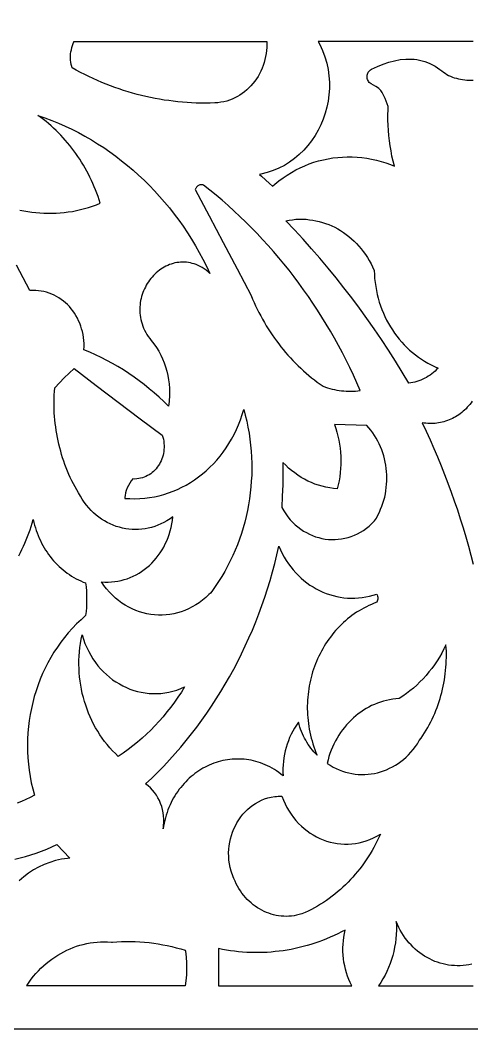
# Model space of a CAD drawing. Extents: x -570 to 570, y -425 to 425.
# Drawn here: x -199.5 to -146.9, y -365 to -247.5 of the extents above; entities that cross this region are included whole.
import ezdxf

# ---------------------------------------------------------------- set-up
doc = ezdxf.new("R2010")
doc.units = 0
doc.layers.add('LAYER_1', color=18, linetype='CONTINUOUS')
doc.layers.add('LAYER_2', color=4, linetype='CONTINUOUS')

msp = doc.modelspace()

# ---------------------------------------------------------------- linework, layer by layer
at = {"layer": 'LAYER_1'}
for points in [[(-193.42, -253.07), (-193.47, -252.9), (-193.53, -252.66), (-193.57, -252.41), (-193.6, -252.17), (-193.61, -251.92), (-193.61, -251.67), (-193.6, -251.42), (-193.57, -251.18), (-193.52, -250.94), (-193.47, -250.7), (-193.39, -250.46), (-193.31, -250.23), (-193.21, -250.01), (-193.21, -250), (-170.75, -250), (-170.75, -250.3), (-170.76, -250.67), (-170.79, -251.03), (-170.83, -251.4), (-170.89, -251.75), (-170.97, -252.1), (-171.07, -252.45), (-171.18, -252.78), (-171.31, -253.11), (-171.45, -253.43), (-171.61, -253.75), (-171.78, -254.05), (-171.97, -254.34), (-172.16, -254.62), (-172.38, -254.89), (-172.6, -255.15), (-172.84, -255.4), (-173.08, -255.63), (-173.34, -255.84), (-173.61, -256.05), (-173.89, -256.24), (-174.18, -256.41), (-174.48, -256.56), (-174.79, -256.7), (-175.1, -256.82), (-175.43, -256.93), (-175.76, -257.01), (-176.1, -257.07), (-176.45, -257.12), (-176.81, -257.14), (-177.35, -257.16), (-177.89, -257.16), (-178.43, -257.16), (-178.97, -257.15), (-179.51, -257.13), (-180.04, -257.09), (-180.58, -257.05), (-181.12, -257), (-181.65, -256.94), (-182.18, -256.87), (-182.72, -256.8), (-183.25, -256.71), (-183.77, -256.61), (-184.3, -256.51), (-184.83, -256.39), (-185.35, -256.27), (-185.87, -256.14), (-186.4, -255.99), (-186.91, -255.84), (-187.43, -255.68), (-187.94, -255.51), (-188.45, -255.34), (-188.96, -255.15), (-189.47, -254.95), (-189.97, -254.75), (-190.48, -254.54), (-190.97, -254.31), (-191.47, -254.08), (-191.96, -253.84), (-192.45, -253.6), (-192.94, -253.34)], [(-164.19, -290.15), (-163.93, -290.24), (-163.67, -290.33), (-163.41, -290.4), (-163.14, -290.47), (-162.87, -290.53), (-162.6, -290.59), (-162.33, -290.63), (-162.06, -290.67), (-161.79, -290.69), (-161.52, -290.71), (-161.24, -290.72), (-160.97, -290.72), (-160.69, -290.71), (-160.42, -290.7), (-160.15, -290.67), (-159.87, -290.64), (-160.27, -289.74), (-160.67, -288.86), (-161.09, -287.98), (-161.52, -287.11), (-161.96, -286.25), (-162.41, -285.4), (-162.88, -284.56), (-163.35, -283.72), (-163.84, -282.9), (-164.34, -282.08), (-164.86, -281.27), (-165.38, -280.48), (-165.92, -279.69), (-166.47, -278.91), (-167.02, -278.14), (-167.59, -277.38), (-168.17, -276.63), (-168.77, -275.89), (-169.37, -275.17), (-169.98, -274.45), (-170.6, -273.74), (-171.24, -273.04), (-171.88, -272.36), (-172.54, -271.68), (-173.2, -271.02), (-173.88, -270.37), (-174.56, -269.73), (-175.26, -269.1), (-175.96, -268.48), (-176.67, -267.88), (-177.4, -267.29), (-178.13, -266.71), (-178.2, -266.69), (-178.28, -266.67), (-178.35, -266.67), (-178.43, -266.67), (-178.5, -266.68), (-178.57, -266.7), (-178.71, -266.76), (-178.77, -266.8), (-178.83, -266.85), (-178.89, -266.9), (-178.94, -266.95), (-178.99, -267.02), (-179.03, -267.09), (-179.07, -267.16), (-179.1, -267.24), (-177.45, -270.31), (-175.82, -273.39), (-174.19, -276.48), (-172.59, -279.58), (-172.42, -279.99), (-172.24, -280.39), (-172.06, -280.79), (-171.87, -281.18), (-171.67, -281.57), (-171.47, -281.96), (-171.26, -282.34), (-171.04, -282.72), (-170.82, -283.09), (-170.6, -283.45), (-170.36, -283.82), (-170.12, -284.17), (-169.88, -284.53), (-169.63, -284.87), (-169.37, -285.21), (-169.11, -285.55), (-168.84, -285.88), (-168.57, -286.21), (-168.29, -286.53), (-168, -286.84), (-167.71, -287.15), (-167.42, -287.45), (-167.12, -287.75), (-166.81, -288.04), (-166.5, -288.33), (-166.19, -288.61), (-165.87, -288.88), (-165.54, -289.15), (-165.21, -289.41), (-164.88, -289.66), (-164.54, -289.91)], [(-168.56, -270.86), (-168.16, -270.79), (-167.76, -270.74), (-167.37, -270.7), (-166.97, -270.68), (-166.58, -270.68), (-166.19, -270.7), (-165.8, -270.74), (-165.41, -270.79), (-165.03, -270.86), (-164.66, -270.95), (-164.28, -271.06), (-163.91, -271.18), (-163.55, -271.31), (-163.19, -271.47), (-162.84, -271.63), (-162.5, -271.82), (-162.16, -272.02), (-161.83, -272.23), (-161.51, -272.46), (-161.2, -272.7), (-160.89, -272.96), (-160.6, -273.23), (-160.31, -273.52), (-160.04, -273.81), (-159.77, -274.12), (-159.52, -274.45), (-159.28, -274.79), (-159.05, -275.13), (-158.83, -275.5), (-158.62, -275.87), (-158.43, -276.25), (-158.25, -276.65), (-158.23, -277.13), (-158.2, -277.6), (-158.15, -278.07), (-158.08, -278.53), (-158, -278.99), (-157.9, -279.45), (-157.78, -279.89), (-157.66, -280.34), (-157.51, -280.77), (-157.36, -281.2), (-157.18, -281.62), (-157, -282.03), (-156.8, -282.43), (-156.59, -282.83), (-156.36, -283.22), (-156.13, -283.59), (-155.88, -283.96), (-155.61, -284.32), (-155.34, -284.66), (-155.05, -285), (-154.76, -285.32), (-154.45, -285.64), (-154.13, -285.94), (-153.8, -286.22), (-153.46, -286.5), (-153.11, -286.76), (-152.75, -287), (-152.38, -287.24), (-152, -287.46), (-151.61, -287.66), (-151.21, -287.85), (-150.81, -288.02), (-150.98, -288.2), (-151.16, -288.38), (-151.35, -288.54), (-151.55, -288.7), (-151.75, -288.84), (-151.95, -288.98), (-152.16, -289.11), (-152.37, -289.22), (-152.59, -289.33), (-152.82, -289.43), (-153.04, -289.51), (-153.27, -289.59), (-153.5, -289.66), (-153.74, -289.71), (-153.98, -289.76), (-154.22, -289.79), (-154.99, -288.5), (-155.78, -287.22), (-156.58, -285.96), (-157.41, -284.71), (-158.25, -283.47), (-159.1, -282.25), (-159.98, -281.04), (-160.87, -279.85), (-161.77, -278.67), (-162.69, -277.51), (-163.63, -276.37), (-164.59, -275.23), (-165.56, -274.12), (-166.54, -273.02), (-167.54, -271.93)], [(-182.93, -295.84), (-182.86, -296.08), (-182.8, -296.32), (-182.76, -296.56), (-182.73, -296.8), (-182.71, -297.03), (-182.71, -297.27), (-182.73, -297.5), (-182.75, -297.73), (-182.79, -297.96), (-182.84, -298.18), (-182.91, -298.4), (-182.98, -298.61), (-183.07, -298.82), (-183.16, -299.02), (-183.27, -299.21), (-183.39, -299.4), (-183.51, -299.58), (-183.65, -299.75), (-183.8, -299.91), (-183.95, -300.06), (-184.11, -300.2), (-184.28, -300.33), (-184.46, -300.45), (-184.65, -300.56), (-184.84, -300.66), (-185.04, -300.74), (-185.24, -300.81), (-185.45, -300.87), (-185.67, -300.91), (-185.89, -300.93), (-186.12, -300.95), (-186.35, -300.94), (-186.55, -301.18), (-186.72, -301.43), (-186.88, -301.7), (-187.01, -301.98), (-187.12, -302.27), (-187.21, -302.58), (-187.27, -302.89), (-187.29, -303.05), (-187.3, -303.21), (-186.71, -303.24), (-186.13, -303.25), (-185.55, -303.24), (-184.98, -303.19), (-184.41, -303.12), (-183.85, -303.02), (-183.29, -302.9), (-182.74, -302.75), (-182.2, -302.58), (-181.67, -302.38), (-181.15, -302.16), (-180.64, -301.91), (-180.14, -301.65), (-179.65, -301.36), (-179.17, -301.04), (-178.7, -300.71), (-178.25, -300.35), (-177.81, -299.98), (-177.38, -299.58), (-176.97, -299.17), (-176.58, -298.74), (-176.2, -298.28), (-175.84, -297.81), (-175.49, -297.32), (-175.17, -296.82), (-174.86, -296.3), (-174.57, -295.76), (-174.3, -295.2), (-174.06, -294.63), (-173.83, -294.05), (-173.63, -293.45), (-173.45, -292.84), (-173.26, -293.52), (-173.1, -294.21), (-172.96, -294.91), (-172.83, -295.6), (-172.73, -296.3), (-172.65, -297), (-172.58, -297.7), (-172.54, -298.4), (-172.51, -299.1), (-172.51, -299.79), (-172.52, -300.49), (-172.56, -301.19), (-172.61, -301.88), (-172.68, -302.57), (-172.77, -303.26), (-172.88, -303.95), (-173.01, -304.63), (-173.16, -305.31), (-173.33, -305.98), (-173.51, -306.64), (-173.71, -307.3), (-173.94, -307.96), (-174.18, -308.61), (-174.44, -309.25), (-174.71, -309.88), (-175.01, -310.5), (-175.32, -311.11), (-175.65, -311.72), (-176, -312.32), (-176.37, -312.9), (-176.76, -313.47), (-177.16, -314.04), (-177.33, -314.23), (-177.51, -314.41), (-177.69, -314.58), (-177.87, -314.75), (-178.25, -315.07), (-178.64, -315.36), (-179.04, -315.62), (-179.44, -315.86), (-179.86, -316.07), (-180.29, -316.26), (-180.72, -316.41), (-181.15, -316.54), (-181.59, -316.65), (-182.04, -316.73), (-182.48, -316.78), (-182.93, -316.8), (-183.37, -316.81), (-183.82, -316.78), (-184.27, -316.73), (-184.71, -316.65), (-185.14, -316.55), (-185.58, -316.42), (-186, -316.27), (-186.42, -316.09), (-186.84, -315.88), (-187.24, -315.66), (-187.63, -315.4), (-188.01, -315.12), (-188.38, -314.82), (-188.74, -314.49), (-189.08, -314.14), (-189.41, -313.76), (-189.57, -313.56), (-189.72, -313.36), (-189.87, -313.15), (-190.01, -312.93), (-189.62, -312.95), (-189.23, -312.96), (-188.85, -312.94), (-188.47, -312.9), (-188.09, -312.85), (-187.72, -312.77), (-187.36, -312.67), (-187, -312.56), (-186.65, -312.42), (-186.31, -312.27), (-185.97, -312.1), (-185.64, -311.91), (-185.33, -311.71), (-185.02, -311.49), (-184.72, -311.26), (-184.43, -311.01), (-184.16, -310.74), (-183.89, -310.46), (-183.64, -310.17), (-183.4, -309.87), (-183.18, -309.55), (-182.96, -309.22), (-182.76, -308.88), (-182.58, -308.52), (-182.41, -308.16), (-182.26, -307.78), (-182.12, -307.4), (-182, -307), (-181.9, -306.6), (-181.81, -306.19), (-181.74, -305.77), (-181.7, -305.34), (-182.03, -305.59), (-182.38, -305.81), (-182.73, -306.01), (-183.09, -306.19), (-183.45, -306.34), (-183.81, -306.48), (-184.18, -306.59), (-184.56, -306.69), (-184.93, -306.76), (-185.31, -306.81), (-185.69, -306.84), (-186.06, -306.84), (-186.44, -306.83), (-186.81, -306.8), (-187.19, -306.75), (-187.56, -306.68), (-187.92, -306.58), (-188.28, -306.47), (-188.64, -306.34), (-188.99, -306.19), (-189.33, -306.02), (-189.67, -305.83), (-190, -305.62), (-190.32, -305.4), (-190.63, -305.15), (-190.93, -304.89), (-191.22, -304.61), (-191.5, -304.31), (-191.76, -303.99), (-192.01, -303.66), (-192.25, -303.3), (-192.47, -302.93), (-192.69, -302.58), (-192.89, -302.23), (-193.09, -301.87), (-193.28, -301.51), (-193.46, -301.15), (-193.64, -300.78), (-193.8, -300.41), (-193.96, -300.03), (-194.12, -299.65), (-194.26, -299.27), (-194.4, -298.88), (-194.53, -298.49), (-194.65, -298.1), (-194.76, -297.71), (-194.87, -297.31), (-194.97, -296.91), (-195.06, -296.51), (-195.14, -296.11), (-195.22, -295.7), (-195.28, -295.3), (-195.34, -294.89), (-195.39, -294.48), (-195.44, -294.07), (-195.47, -293.65), (-195.5, -293.24), (-195.52, -292.83), (-195.53, -292.41), (-195.53, -291.99), (-195.52, -291.58), (-195.51, -291.16), (-195.49, -290.74), (-195.46, -290.32), (-194.91, -289.74), (-194.35, -289.17), (-193.77, -288.62), (-193.18, -288.09), (-190.64, -290.06), (-188.08, -292.01), (-185.51, -293.94)], [(-168.88, -299.02), (-168.89, -300.33), (-168.91, -301.64), (-168.95, -302.95), (-169, -304.26), (-168.78, -304.65), (-168.54, -305.02), (-168.29, -305.36), (-168.02, -305.69), (-167.73, -306), (-167.44, -306.28), (-167.13, -306.54), (-166.81, -306.79), (-166.48, -307.01), (-166.14, -307.2), (-165.79, -307.38), (-165.43, -307.54), (-165.07, -307.67), (-164.7, -307.78), (-164.33, -307.87), (-163.95, -307.94), (-163.57, -307.98), (-163.19, -308), (-162.81, -308), (-162.43, -307.97), (-162.05, -307.92), (-161.67, -307.85), (-161.3, -307.76), (-160.92, -307.64), (-160.56, -307.5), (-160.2, -307.33), (-159.84, -307.14), (-159.5, -306.93), (-159.16, -306.69), (-158.83, -306.43), (-158.51, -306.14), (-158.2, -305.83), (-158, -305.5), (-157.82, -305.16), (-157.65, -304.82), (-157.5, -304.48), (-157.36, -304.13), (-157.23, -303.77), (-157.13, -303.41), (-157.03, -303.05), (-156.95, -302.68), (-156.89, -302.31), (-156.84, -301.94), (-156.8, -301.57), (-156.78, -301.2), (-156.78, -300.82), (-156.78, -300.45), (-156.81, -300.08), (-156.85, -299.71), (-156.9, -299.34), (-156.96, -298.98), (-157.04, -298.61), (-157.14, -298.25), (-157.25, -297.9), (-157.37, -297.55), (-157.51, -297.2), (-157.66, -296.87), (-157.83, -296.53), (-158.01, -296.21), (-158.2, -295.89), (-158.41, -295.58), (-158.63, -295.28), (-158.87, -294.98), (-159.12, -294.7), (-162.89, -294.61), (-162.73, -295.06), (-162.6, -295.51), (-162.48, -295.97), (-162.37, -296.44), (-162.29, -296.9), (-162.22, -297.37), (-162.17, -297.84), (-162.14, -298.32), (-162.13, -298.79), (-162.14, -299.26), (-162.16, -299.74), (-162.2, -300.21), (-162.26, -300.68), (-162.34, -301.15), (-162.43, -301.62), (-162.55, -302.08), (-162.99, -302.05), (-163.43, -301.99), (-163.87, -301.91), (-164.3, -301.8), (-164.73, -301.68), (-165.15, -301.54), (-165.56, -301.37), (-165.97, -301.19), (-166.37, -300.98), (-166.76, -300.76), (-167.14, -300.51), (-167.51, -300.25), (-167.87, -299.97), (-168.22, -299.67), (-168.55, -299.35)], [(-167.08, -329.29), (-167.31, -329.62), (-167.53, -329.97), (-167.74, -330.32), (-167.92, -330.68), (-168.1, -331.06), (-168.25, -331.44), (-168.39, -331.82), (-168.51, -332.22), (-168.62, -332.62), (-168.71, -333.02), (-168.78, -333.43), (-168.83, -333.84), (-168.86, -334.26), (-168.88, -334.68), (-168.88, -335.1), (-168.86, -335.52), (-169.11, -335.32), (-169.37, -335.13), (-169.62, -334.95), (-169.88, -334.79), (-170.14, -334.63), (-170.41, -334.49), (-170.67, -334.36), (-170.94, -334.23), (-171.21, -334.12), (-171.48, -334.02), (-171.76, -333.93), (-172.03, -333.85), (-172.31, -333.78), (-172.58, -333.72), (-172.86, -333.67), (-173.13, -333.63), (-173.41, -333.6), (-173.69, -333.58), (-173.97, -333.57), (-174.24, -333.57), (-174.52, -333.58), (-174.79, -333.59), (-175.07, -333.62), (-175.34, -333.66), (-175.61, -333.71), (-175.88, -333.76), (-176.14, -333.83), (-176.41, -333.9), (-176.67, -333.98), (-176.93, -334.07), (-177.19, -334.17), (-177.45, -334.28), (-177.7, -334.4), (-177.95, -334.52), (-178.19, -334.65), (-178.43, -334.8), (-178.67, -334.94), (-178.9, -335.1), (-179.13, -335.27), (-179.35, -335.44), (-179.57, -335.62), (-179.79, -335.81), (-180, -336.01), (-180.2, -336.21), (-180.4, -336.42), (-180.59, -336.64), (-180.78, -336.87), (-180.96, -337.1), (-181.13, -337.34), (-181.3, -337.58), (-181.46, -337.84), (-181.61, -338.1), (-181.76, -338.37), (-181.9, -338.64), (-182.03, -338.92), (-182.15, -339.21), (-182.27, -339.5), (-182.37, -339.8), (-182.47, -340.1), (-182.56, -340.41), (-182.64, -340.73), (-182.71, -341.05), (-182.78, -341.38), (-182.83, -341.71), (-182.8, -341.52), (-182.77, -341.33), (-182.75, -340.95), (-182.75, -340.57), (-182.77, -340.19), (-182.82, -339.82), (-182.9, -339.45), (-183, -339.1), (-183.12, -338.75), (-183.26, -338.41), (-183.43, -338.09), (-183.62, -337.77), (-183.83, -337.48), (-184.06, -337.2), (-184.31, -336.94), (-184.59, -336.69), (-184.88, -336.47), (-184.16, -335.79), (-183.45, -335.1), (-182.76, -334.39), (-182.08, -333.66), (-181.42, -332.93), (-180.77, -332.18), (-180.14, -331.41), (-179.52, -330.64), (-178.91, -329.85), (-178.32, -329.04), (-177.74, -328.23), (-177.18, -327.4), (-176.64, -326.57), (-176.11, -325.72), (-175.59, -324.86), (-175.09, -323.98), (-174.61, -323.1), (-174.14, -322.21), (-173.69, -321.31), (-173.26, -320.39), (-172.84, -319.47), (-172.44, -318.54), (-172.05, -317.6), (-171.68, -316.65), (-171.33, -315.69), (-171, -314.73), (-170.68, -313.75), (-170.38, -312.77), (-170.1, -311.78), (-169.84, -310.78), (-169.59, -309.78), (-169.36, -308.77), (-169.17, -309.21), (-168.96, -309.63), (-168.73, -310.05), (-168.49, -310.44), (-168.24, -310.82), (-167.97, -311.19), (-167.68, -311.54), (-167.39, -311.88), (-167.08, -312.19), (-166.76, -312.5), (-166.43, -312.78), (-166.08, -313.05), (-165.73, -313.3), (-165.37, -313.53), (-165, -313.75), (-164.62, -313.94), (-164.23, -314.12), (-163.84, -314.28), (-163.44, -314.42), (-163.03, -314.54), (-162.62, -314.64), (-162.21, -314.72), (-161.79, -314.78), (-161.37, -314.82), (-160.94, -314.84), (-160.51, -314.83), (-160.09, -314.81), (-159.66, -314.76), (-159.23, -314.69), (-158.8, -314.6), (-158.37, -314.49), (-157.94, -314.35), (-157.89, -314.46), (-157.85, -314.58), (-157.82, -314.7), (-157.82, -314.83), (-157.82, -314.95), (-157.85, -315.07), (-157.89, -315.19), (-157.94, -315.3), (-158.25, -315.42), (-158.56, -315.55), (-158.87, -315.68), (-159.16, -315.83), (-159.46, -315.98), (-159.74, -316.14), (-160.02, -316.3), (-160.3, -316.48), (-160.57, -316.66), (-160.84, -316.85), (-161.09, -317.05), (-161.35, -317.25), (-161.59, -317.46), (-161.84, -317.68), (-162.07, -317.9), (-162.3, -318.13), (-162.52, -318.36), (-162.74, -318.6), (-162.95, -318.85), (-163.16, -319.1), (-163.35, -319.36), (-163.54, -319.62), (-163.73, -319.89), (-163.91, -320.16), (-164.08, -320.44), (-164.24, -320.72), (-164.4, -321.01), (-164.55, -321.3), (-164.7, -321.59), (-164.84, -321.89), (-164.97, -322.19), (-165.09, -322.5), (-165.21, -322.81), (-165.31, -323.12), (-165.42, -323.43), (-165.51, -323.75), (-165.6, -324.07), (-165.68, -324.39), (-165.75, -324.72), (-165.81, -325.05), (-165.87, -325.38), (-165.92, -325.71), (-165.96, -326.04), (-165.99, -326.38), (-166.02, -326.71), (-166.03, -327.05), (-166.04, -327.39), (-166.04, -327.73), (-166.03, -328.07), (-166.02, -328.41), (-165.99, -328.75), (-165.96, -329.09), (-165.92, -329.43), (-165.87, -329.77), (-165.81, -330.11), (-165.75, -330.45), (-165.67, -330.79), (-165.59, -331.13), (-165.49, -331.47), (-165.39, -331.81), (-165.28, -332.14), (-165.16, -332.47), (-165.03, -332.81), (-164.89, -333.14), (-165.08, -332.94), (-165.27, -332.74), (-165.45, -332.53), (-165.62, -332.31), (-165.79, -332.09), (-165.94, -331.86), (-166.09, -331.62), (-166.23, -331.38), (-166.37, -331.14), (-166.49, -330.89), (-166.61, -330.63), (-166.72, -330.37), (-166.82, -330.11), (-166.92, -329.84), (-167, -329.56)], [(-192.27, -319.11), (-192.11, -319.62), (-191.93, -320.11), (-191.73, -320.59), (-191.5, -321.05), (-191.26, -321.49), (-191, -321.91), (-190.72, -322.31), (-190.42, -322.7), (-190.11, -323.07), (-189.78, -323.41), (-189.44, -323.74), (-189.08, -324.04), (-188.71, -324.33), (-188.32, -324.59), (-187.93, -324.83), (-187.53, -325.05), (-187.11, -325.25), (-186.69, -325.42), (-186.26, -325.57), (-185.82, -325.7), (-185.37, -325.8), (-184.92, -325.87), (-184.47, -325.92), (-184.01, -325.95), (-183.55, -325.95), (-183.09, -325.92), (-182.63, -325.86), (-182.16, -325.78), (-181.7, -325.67), (-181.24, -325.53), (-180.78, -325.36), (-180.33, -325.16), (-180.71, -325.78), (-181.11, -326.37), (-181.52, -326.96), (-181.94, -327.53), (-182.38, -328.09), (-182.83, -328.64), (-183.3, -329.17), (-183.78, -329.69), (-184.27, -330.19), (-184.77, -330.68), (-185.29, -331.15), (-185.82, -331.61), (-186.36, -332.05), (-186.91, -332.47), (-187.47, -332.88), (-188.05, -333.27), (-188.39, -332.94), (-188.72, -332.6), (-189.04, -332.25), (-189.35, -331.89), (-189.64, -331.51), (-189.92, -331.13), (-190.19, -330.74), (-190.45, -330.34), (-190.69, -329.93), (-190.92, -329.51), (-191.13, -329.08), (-191.33, -328.65), (-191.52, -328.21), (-191.69, -327.76), (-191.85, -327.31), (-191.99, -326.85), (-192.12, -326.39), (-192.24, -325.92), (-192.34, -325.45), (-192.43, -324.98), (-192.5, -324.5), (-192.56, -324.01), (-192.6, -323.53), (-192.62, -323.04), (-192.63, -322.55), (-192.63, -322.06), (-192.61, -321.57), (-192.57, -321.08), (-192.52, -320.59), (-192.45, -320.1), (-192.37, -319.6)], [(-163.73, -334.08), (-163.39, -334.3), (-163.04, -334.5), (-162.68, -334.68), (-162.32, -334.84), (-161.96, -334.98), (-161.59, -335.09), (-161.22, -335.19), (-160.85, -335.27), (-160.47, -335.32), (-160.1, -335.36), (-159.72, -335.37), (-159.35, -335.37), (-158.97, -335.35), (-158.6, -335.31), (-158.23, -335.24), (-157.87, -335.16), (-157.51, -335.06), (-157.15, -334.95), (-156.8, -334.81), (-156.45, -334.65), (-156.11, -334.48), (-155.78, -334.29), (-155.46, -334.08), (-155.14, -333.85), (-154.83, -333.61), (-154.54, -333.35), (-154.25, -333.07), (-153.97, -332.77), (-153.71, -332.46), (-153.46, -332.13), (-153.22, -331.79), (-153, -331.42), (-152.78, -331.13), (-152.58, -330.82), (-152.38, -330.52), (-152.19, -330.2), (-152.01, -329.89), (-151.84, -329.57), (-151.67, -329.24), (-151.51, -328.91), (-151.35, -328.58), (-151.2, -328.25), (-151.07, -327.91), (-150.93, -327.56), (-150.81, -327.22), (-150.69, -326.87), (-150.58, -326.52), (-150.48, -326.17), (-150.38, -325.81), (-150.3, -325.45), (-150.22, -325.09), (-150.14, -324.73), (-150.08, -324.36), (-150.02, -323.99), (-149.97, -323.63), (-149.93, -323.26), (-149.9, -322.88), (-149.87, -322.51), (-149.86, -322.14), (-149.85, -321.76), (-149.85, -321.39), (-149.85, -321.01), (-149.87, -320.64), (-149.89, -320.26), (-150.13, -320.75), (-150.38, -321.22), (-150.65, -321.69), (-150.93, -322.14), (-151.23, -322.58), (-151.54, -323.01), (-151.87, -323.43), (-152.21, -323.83), (-152.56, -324.22), (-152.92, -324.59), (-153.3, -324.95), (-153.69, -325.3), (-154.09, -325.63), (-154.5, -325.94), (-154.92, -326.24), (-155.35, -326.52), (-155.73, -326.55), (-156.1, -326.6), (-156.46, -326.66), (-156.82, -326.74), (-157.18, -326.83), (-157.53, -326.94), (-157.87, -327.06), (-158.21, -327.2), (-158.55, -327.35), (-158.87, -327.52), (-159.19, -327.7), (-159.51, -327.89), (-159.81, -328.1), (-160.11, -328.31), (-160.4, -328.55), (-160.68, -328.79), (-160.95, -329.04), (-161.21, -329.31), (-161.46, -329.59), (-161.71, -329.88), (-161.94, -330.17), (-162.16, -330.48), (-162.37, -330.8), (-162.57, -331.13), (-162.76, -331.47), (-162.94, -331.82), (-163.1, -332.18), (-163.26, -332.54), (-163.4, -332.91), (-163.52, -333.29), (-163.63, -333.68)], [(-174.59, -347.49), (-174.68, -347.28), (-174.76, -347.07), (-174.84, -346.86), (-174.9, -346.64), (-175.02, -346.22), (-175.1, -345.79), (-175.16, -345.36), (-175.19, -344.93), (-175.2, -344.51), (-175.18, -344.09), (-175.14, -343.68), (-175.08, -343.27), (-174.99, -342.86), (-174.88, -342.47), (-174.75, -342.08), (-174.6, -341.71), (-174.42, -341.34), (-174.23, -340.99), (-174.02, -340.65), (-173.79, -340.32), (-173.55, -340.01), (-173.28, -339.72), (-173, -339.45), (-172.7, -339.19), (-172.39, -338.95), (-172.07, -338.74), (-171.73, -338.54), (-171.37, -338.37), (-171.01, -338.22), (-170.63, -338.1), (-170.24, -338.01), (-169.84, -337.94), (-169.63, -337.92), (-169.43, -337.9), (-169.22, -337.89), (-169.01, -337.89), (-168.83, -338.35), (-168.63, -338.79), (-168.41, -339.22), (-168.17, -339.63), (-167.92, -340.01), (-167.64, -340.38), (-167.36, -340.74), (-167.05, -341.07), (-166.73, -341.38), (-166.4, -341.67), (-166.06, -341.94), (-165.71, -342.19), (-165.34, -342.42), (-164.96, -342.63), (-164.58, -342.81), (-164.19, -342.98), (-163.79, -343.12), (-163.38, -343.24), (-162.97, -343.33), (-162.55, -343.4), (-162.14, -343.45), (-161.71, -343.48), (-161.29, -343.48), (-160.86, -343.45), (-160.44, -343.4), (-160.01, -343.33), (-159.59, -343.22), (-159.17, -343.1), (-158.75, -342.94), (-158.34, -342.76), (-157.93, -342.55), (-157.53, -342.32), (-157.7, -342.71), (-157.89, -343.1), (-158.09, -343.49), (-158.29, -343.87), (-158.5, -344.24), (-158.72, -344.61), (-158.94, -344.97), (-159.18, -345.33), (-159.42, -345.68), (-159.66, -346.02), (-159.92, -346.35), (-160.18, -346.68), (-160.45, -347), (-160.72, -347.32), (-161, -347.62), (-161.29, -347.92), (-161.59, -348.22), (-161.89, -348.5), (-162.19, -348.78), (-162.51, -349.05), (-162.82, -349.31), (-163.15, -349.56), (-163.48, -349.81), (-163.81, -350.04), (-164.15, -350.27), (-164.5, -350.49), (-164.85, -350.7), (-165.21, -350.9), (-165.57, -351.1), (-165.93, -351.28), (-166.3, -351.45), (-166.68, -351.62), (-166.98, -351.7), (-167.28, -351.77), (-167.58, -351.83), (-167.88, -351.87), (-168.19, -351.89), (-168.49, -351.9), (-168.78, -351.89), (-169.08, -351.87), (-169.38, -351.83), (-169.67, -351.78), (-169.96, -351.72), (-170.24, -351.64), (-170.53, -351.54), (-170.8, -351.44), (-171.08, -351.32), (-171.34, -351.19), (-171.61, -351.04), (-171.86, -350.89), (-172.11, -350.72), (-172.35, -350.54), (-172.59, -350.34), (-172.82, -350.14), (-173.04, -349.92), (-173.25, -349.69), (-173.45, -349.45), (-173.65, -349.2), (-173.83, -348.94), (-174.01, -348.67), (-174.17, -348.39), (-174.32, -348.1), (-174.46, -347.8)], [(-160.85, -360), (-161.04, -359.62), (-161.2, -359.24), (-161.35, -358.85), (-161.48, -358.46), (-161.6, -358.06), (-161.69, -357.65), (-161.77, -357.24), (-161.83, -356.83), (-161.87, -356.41), (-161.89, -355.99), (-161.89, -355.57), (-161.88, -355.15), (-161.84, -354.74), (-161.79, -354.32), (-161.72, -353.9), (-161.63, -353.49), (-162.06, -353.71), (-162.49, -353.93), (-162.93, -354.14), (-163.37, -354.33), (-163.81, -354.52), (-164.26, -354.7), (-164.71, -354.86), (-165.16, -355.02), (-165.62, -355.16), (-166.07, -355.3), (-166.53, -355.42), (-166.99, -355.54), (-167.46, -355.64), (-167.92, -355.74), (-168.39, -355.82), (-168.85, -355.9), (-169.32, -355.96), (-169.79, -356.01), (-170.26, -356.06), (-170.73, -356.09), (-171.21, -356.11), (-171.68, -356.12), (-172.15, -356.12), (-172.62, -356.11), (-173.1, -356.09), (-173.57, -356.06), (-174.04, -356.02), (-174.52, -355.97), (-174.99, -355.91), (-175.46, -355.84), (-175.93, -355.75), (-176.4, -355.66), (-176.37, -360)], [(-180.28, -360), (-198.73, -360), (-198.68, -359.92), (-198.44, -359.56), (-198.18, -359.21), (-197.92, -358.88), (-197.64, -358.56), (-197.35, -358.25), (-197.06, -357.95), (-196.76, -357.66), (-196.44, -357.39), (-196.12, -357.13), (-195.79, -356.88), (-195.45, -356.64), (-195.11, -356.42), (-194.76, -356.21), (-194.4, -356.02), (-194.03, -355.84), (-193.66, -355.67), (-193.29, -355.52), (-192.9, -355.39), (-192.52, -355.27), (-192.13, -355.16), (-191.73, -355.07), (-191.33, -355), (-190.93, -354.94), (-190.52, -354.89), (-190.11, -354.87), (-189.7, -354.86), (-189.29, -354.87), (-188.86, -354.89), (-188.74, -354.89), (-188.21, -354.85), (-187.67, -354.83), (-187.14, -354.82), (-186.6, -354.83), (-186.07, -354.84), (-185.53, -354.87), (-185, -354.91), (-184.47, -354.96), (-183.93, -355.03), (-183.4, -355.11), (-182.88, -355.2), (-182.35, -355.3), (-181.82, -355.42), (-181.3, -355.55), (-180.78, -355.69), (-180.26, -355.84), (-180.24, -355.96), (-180.15, -356.65), (-180.1, -357.33), (-180.09, -358.02), (-180.12, -358.7), (-180.19, -359.39)]]:
    msp.add_lwpolyline(points, close=True, dxfattribs=at)
for points in [[(-146.71, -250), (-148.93, -250), (-164.77, -250), (-164.58, -250.34), (-164.26, -251.05), (-163.99, -251.77), (-163.78, -252.5), (-163.62, -253.24), (-163.52, -253.98), (-163.47, -254.72), (-163.47, -255.46), (-163.52, -256.19), (-163.62, -256.92), (-163.76, -257.63), (-163.95, -258.33), (-164.19, -259.02), (-164.46, -259.68), (-164.78, -260.33), (-165.14, -260.95), (-165.54, -261.54), (-165.98, -262.11), (-166.46, -262.64), (-166.97, -263.14), (-167.52, -263.6), (-168.1, -264.03), (-168.71, -264.41), (-169.36, -264.74), (-170.03, -265.03), (-170.73, -265.26), (-171.46, -265.44), (-171.6, -265.46), (-171.37, -265.69), (-170.46, -266.53), (-170.11, -266.85), (-169.82, -266.59), (-169.35, -266.21), (-168.87, -265.86), (-168.39, -265.54), (-167.89, -265.23), (-167.38, -264.95), (-166.86, -264.69), (-166.34, -264.46), (-165.81, -264.25), (-165.27, -264.06), (-164.72, -263.9), (-164.17, -263.76), (-163.62, -263.64), (-163.06, -263.55), (-162.5, -263.48), (-161.94, -263.44), (-161.38, -263.42), (-160.81, -263.42), (-160.25, -263.45), (-159.68, -263.5), (-159.12, -263.58), (-158.56, -263.68), (-158, -263.8), (-157.45, -263.95), (-156.9, -264.13), (-156.36, -264.33), (-155.9, -264.51), (-156.05, -263.92), (-156.18, -263.33), (-156.29, -262.74), (-156.39, -262.14), (-156.48, -261.55), (-156.55, -260.95), (-156.6, -260.35), (-156.63, -259.74), (-156.65, -259.14), (-156.65, -258.54), (-156.64, -257.93), (-156.62, -257.55), (-156.98, -256.61), (-157.15, -256.22), (-157.32, -255.91), (-157.39, -255.81), (-157.49, -255.69), (-157.59, -255.58), (-157.72, -255.47), (-157.88, -255.35), (-158.07, -255.22), (-158.61, -254.91), (-158.72, -254.84), (-158.82, -254.75), (-158.9, -254.65), (-158.97, -254.54), (-159.02, -254.42), (-159.06, -254.3), (-159.07, -254.17), (-159.08, -254.05), (-159.06, -253.92), (-159.04, -253.8), (-158.99, -253.68), (-158.94, -253.56), (-158.86, -253.46), (-158.77, -253.37), (-158.67, -253.28), (-158.55, -253.22), (-157.88, -252.9), (-157.21, -252.63), (-156.54, -252.4), (-155.88, -252.23), (-155.22, -252.1), (-154.57, -252.04), (-153.94, -252.04), (-153.61, -252.06), (-153.29, -252.1), (-152.98, -252.16), (-152.67, -252.23), (-152.36, -252.32), (-152.06, -252.43), (-151.76, -252.56), (-151.46, -252.7), (-151.17, -252.86), (-150.89, -253.04), (-150.61, -253.24), (-150.39, -253.42), (-150.2, -253.56), (-150, -253.69), (-149.8, -253.81), (-149.59, -253.93), (-149.37, -254.03), (-149.15, -254.12), (-148.92, -254.2), (-148.68, -254.27), (-148.44, -254.33), (-148.2, -254.39), (-147.96, -254.43), (-147.71, -254.46), (-147.46, -254.48), (-147.21, -254.5), (-146.96, -254.5), (-146.71, -254.49)], [(-199.53, -269.62), (-199.06, -269.71), (-198.59, -269.8), (-198.12, -269.87), (-197.65, -269.92), (-197.18, -269.96), (-196.71, -269.99), (-196.24, -270), (-195.76, -270), (-195.29, -269.98), (-194.81, -269.95), (-194.34, -269.9), (-193.87, -269.84), (-193.4, -269.77), (-192.93, -269.68), (-192.46, -269.57), (-191.99, -269.45), (-191.53, -269.32), (-191.06, -269.17), (-190.6, -269.01), (-190.15, -268.83), (-190.27, -268.44), (-190.41, -268.05), (-190.55, -267.66), (-190.69, -267.28), (-190.85, -266.9), (-191.01, -266.53), (-191.18, -266.16), (-191.35, -265.79), (-191.54, -265.43), (-191.72, -265.08), (-191.92, -264.73), (-192.12, -264.38), (-192.33, -264.04), (-192.54, -263.7), (-192.76, -263.37), (-192.99, -263.04), (-193.22, -262.72), (-193.46, -262.4), (-193.71, -262.09), (-193.96, -261.78), (-194.22, -261.48), (-194.48, -261.19), (-194.75, -260.9), (-195.02, -260.62), (-195.3, -260.34), (-195.59, -260.07), (-195.88, -259.81), (-196.17, -259.55), (-196.47, -259.3), (-196.78, -259.06), (-197.09, -258.82), (-197.41, -258.59), (-196.6, -258.87), (-195.8, -259.17), (-195, -259.5), (-194.22, -259.85), (-193.45, -260.21), (-192.69, -260.6), (-191.93, -261.01), (-191.19, -261.44), (-190.46, -261.89), (-189.74, -262.35), (-189.04, -262.84), (-188.34, -263.35), (-187.66, -263.87), (-186.98, -264.41), (-186.33, -264.98), (-185.68, -265.55), (-185.05, -266.15), (-184.43, -266.76), (-183.83, -267.39), (-183.24, -268.04), (-182.66, -268.7), (-182.1, -269.38), (-181.55, -270.08), (-181.02, -270.79), (-180.51, -271.51), (-180.01, -272.26), (-179.53, -273.01), (-179.06, -273.78), (-178.62, -274.57), (-178.19, -275.36), (-177.77, -276.17), (-177.38, -277), (-177.6, -276.81), (-177.83, -276.63), (-178.05, -276.47), (-178.28, -276.32), (-178.51, -276.2), (-178.74, -276.08), (-178.97, -275.98), (-179.2, -275.9), (-179.43, -275.83), (-179.66, -275.77), (-179.89, -275.73), (-180.12, -275.7), (-180.35, -275.68), (-180.57, -275.68), (-180.8, -275.69), (-181.02, -275.71), (-181.24, -275.74), (-181.46, -275.78), (-181.68, -275.84), (-181.89, -275.91), (-182.1, -275.98), (-182.3, -276.07), (-182.51, -276.17), (-182.71, -276.27), (-182.9, -276.39), (-183.09, -276.51), (-183.27, -276.64), (-183.45, -276.79), (-183.63, -276.94), (-183.79, -277.09), (-183.96, -277.26), (-184.11, -277.43), (-184.26, -277.61), (-184.41, -277.79), (-184.54, -277.98), (-184.67, -278.18), (-184.79, -278.38), (-184.9, -278.59), (-185.01, -278.81), (-185.11, -279.02), (-185.19, -279.24), (-185.27, -279.47), (-185.34, -279.7), (-185.4, -279.93), (-185.45, -280.17), (-185.49, -280.41), (-185.52, -280.65), (-185.54, -280.89), (-185.55, -281.14), (-185.55, -281.39), (-185.54, -281.63), (-185.51, -281.88), (-185.48, -282.13), (-185.43, -282.38), (-185.36, -282.63), (-185.29, -282.88), (-185.2, -283.13), (-185.1, -283.38), (-184.99, -283.62), (-184.86, -283.87), (-184.72, -284.11), (-184.56, -284.35), (-184.39, -284.59), (-184.21, -284.83), (-184.05, -285.02), (-183.9, -285.22), (-183.61, -285.64), (-183.35, -286.07), (-183.11, -286.51), (-182.9, -286.96), (-182.71, -287.43), (-182.54, -287.9), (-182.4, -288.39), (-182.29, -288.88), (-182.2, -289.38), (-182.13, -289.88), (-182.09, -290.39), (-182.08, -290.91), (-182.08, -291.16), (-182.09, -291.42), (-182.11, -291.68), (-182.13, -291.94), (-182.16, -292.19), (-182.2, -292.45), (-182.74, -291.92), (-183.3, -291.41), (-183.86, -290.91), (-184.44, -290.43), (-185.02, -289.96), (-185.62, -289.51), (-186.22, -289.07), (-186.84, -288.65), (-187.46, -288.25), (-188.09, -287.86), (-188.73, -287.49), (-189.38, -287.14), (-190.04, -286.8), (-190.7, -286.48), (-191.37, -286.18), (-192.05, -285.9), (-192.04, -285.53), (-192.04, -285.17), (-192.06, -284.82), (-192.1, -284.47), (-192.16, -284.12), (-192.23, -283.78), (-192.32, -283.45), (-192.42, -283.13), (-192.54, -282.81), (-192.67, -282.51), (-192.82, -282.21), (-192.98, -281.92), (-193.16, -281.64), (-193.34, -281.37), (-193.54, -281.12), (-193.75, -280.87), (-193.98, -280.64), (-194.21, -280.42), (-194.45, -280.22), (-194.71, -280.03), (-194.97, -279.85), (-195.24, -279.69), (-195.52, -279.54), (-195.81, -279.41), (-196.1, -279.3), (-196.41, -279.2), (-196.71, -279.12), (-197.03, -279.06), (-197.35, -279.02), (-197.67, -278.99), (-198, -278.99), (-198.34, -279.01), (-199.12, -277.53), (-199.91, -276.05)], [(-146.84, -291.9), (-146.97, -292.09), (-147.11, -292.26), (-147.26, -292.44), (-147.41, -292.6), (-147.56, -292.76), (-147.72, -292.92), (-147.89, -293.06), (-148.05, -293.2), (-148.23, -293.34), (-148.4, -293.46), (-148.58, -293.58), (-148.77, -293.7), (-148.95, -293.8), (-149.14, -293.9), (-149.33, -293.99), (-149.53, -294.07), (-149.73, -294.15), (-149.93, -294.22), (-150.13, -294.28), (-150.34, -294.33), (-150.54, -294.38), (-150.75, -294.42), (-150.96, -294.45), (-151.17, -294.47), (-151.38, -294.48), (-151.6, -294.49), (-151.81, -294.48), (-152.02, -294.47), (-152.24, -294.45), (-152.45, -294.43), (-152.67, -294.39), (-152.21, -295.38), (-151.75, -296.37), (-151.31, -297.38), (-150.89, -298.38), (-150.47, -299.4), (-150.07, -300.42), (-149.67, -301.44), (-149.3, -302.47), (-148.93, -303.51), (-148.57, -304.55), (-148.23, -305.59), (-147.9, -306.64), (-147.58, -307.7), (-147.28, -308.76), (-146.99, -309.82), (-146.71, -310.89)], [(-199.63, -309.89), (-199.44, -309.53), (-199.27, -309.16), (-199.09, -308.79), (-198.93, -308.42), (-198.77, -308.04), (-198.62, -307.66), (-198.47, -307.27), (-198.33, -306.88), (-198.2, -306.48), (-198.07, -306.08), (-197.95, -305.68), (-197.88, -306), (-197.8, -306.32), (-197.71, -306.63), (-197.61, -306.94), (-197.5, -307.24), (-197.38, -307.54), (-197.26, -307.84), (-197.12, -308.13), (-196.98, -308.41), (-196.83, -308.69), (-196.68, -308.96), (-196.51, -309.23), (-196.34, -309.49), (-196.16, -309.75), (-195.98, -309.99), (-195.78, -310.24), (-195.58, -310.47), (-195.37, -310.7), (-195.16, -310.92), (-194.94, -311.13), (-194.72, -311.34), (-194.48, -311.54), (-194.25, -311.73), (-194, -311.91), (-193.75, -312.08), (-193.5, -312.25), (-193.24, -312.41), (-192.97, -312.56), (-192.7, -312.69), (-192.43, -312.82), (-192.15, -312.95), (-191.86, -313.06), (-191.81, -313.53), (-191.77, -314.01), (-191.75, -314.48), (-191.74, -314.96), (-191.75, -315.44), (-191.77, -315.92), (-191.81, -316.39), (-191.86, -316.87), (-192.39, -317.34), (-192.91, -317.83), (-193.4, -318.34), (-193.87, -318.86), (-194.32, -319.41), (-194.75, -319.97), (-195.15, -320.54), (-195.54, -321.13), (-195.9, -321.73), (-196.25, -322.35), (-196.57, -322.98), (-196.87, -323.62), (-197.14, -324.28), (-197.39, -324.94), (-197.62, -325.61), (-197.83, -326.29), (-198.01, -326.98), (-198.17, -327.68), (-198.31, -328.38), (-198.42, -329.09), (-198.51, -329.8), (-198.58, -330.52), (-198.61, -331.24), (-198.63, -331.97), (-198.62, -332.69), (-198.58, -333.42), (-198.52, -334.15), (-198.43, -334.87), (-198.32, -335.6), (-198.18, -336.33), (-198.01, -337.05), (-197.82, -337.77), (-198.31, -338.04), (-198.81, -338.28), (-199.31, -338.5), (-199.83, -338.7)], [(-200.09, -345.23), (-199.46, -345.09), (-198.84, -344.92), (-198.22, -344.73), (-197.61, -344.53), (-197, -344.3), (-196.39, -344.06), (-195.8, -343.79), (-195.2, -343.51), (-193.71, -345.12), (-193.97, -345.14), (-194.68, -345.25), (-195.37, -345.4), (-196.04, -345.61), (-196.7, -345.86), (-197.33, -346.16), (-197.93, -346.49), (-198.52, -346.87), (-199.07, -347.29), (-199.6, -347.75)], [(-146.88, -357.47), (-147.22, -357.54), (-147.56, -357.59), (-147.9, -357.63), (-148.24, -357.65), (-148.58, -357.66), (-148.91, -357.64), (-149.25, -357.62), (-149.58, -357.57), (-149.91, -357.52), (-150.23, -357.44), (-150.55, -357.35), (-150.87, -357.25), (-151.18, -357.14), (-151.49, -357.01), (-151.79, -356.86), (-152.09, -356.7), (-152.38, -356.53), (-152.66, -356.35), (-152.94, -356.15), (-153.21, -355.94), (-153.47, -355.71), (-153.72, -355.48), (-153.96, -355.23), (-154.2, -354.97), (-154.42, -354.7), (-154.64, -354.42), (-154.84, -354.13), (-155.04, -353.82), (-155.22, -353.51), (-155.39, -353.18), (-155.55, -352.85), (-155.7, -352.5), (-155.67, -353.01), (-155.67, -353.51), (-155.69, -354.01), (-155.73, -354.51), (-155.79, -355), (-155.87, -355.5), (-155.97, -355.98), (-156.09, -356.46), (-156.23, -356.93), (-156.39, -357.4), (-156.57, -357.86), (-156.77, -358.31), (-156.99, -358.75), (-157.23, -359.17), (-157.48, -359.59), (-157.75, -360), (-147.87, -360), (-147.7, -359.99), (-146.71, -359.99)]]:
    msp.add_lwpolyline(points, dxfattribs=at)
at = {"layer": 'LAYER_2'}
msp.add_lwpolyline([(-510, 365), (-510, -365), (510, -365), (510, 365)], close=True, dxfattribs=at)

doc.saveas('drawing.dxf')
